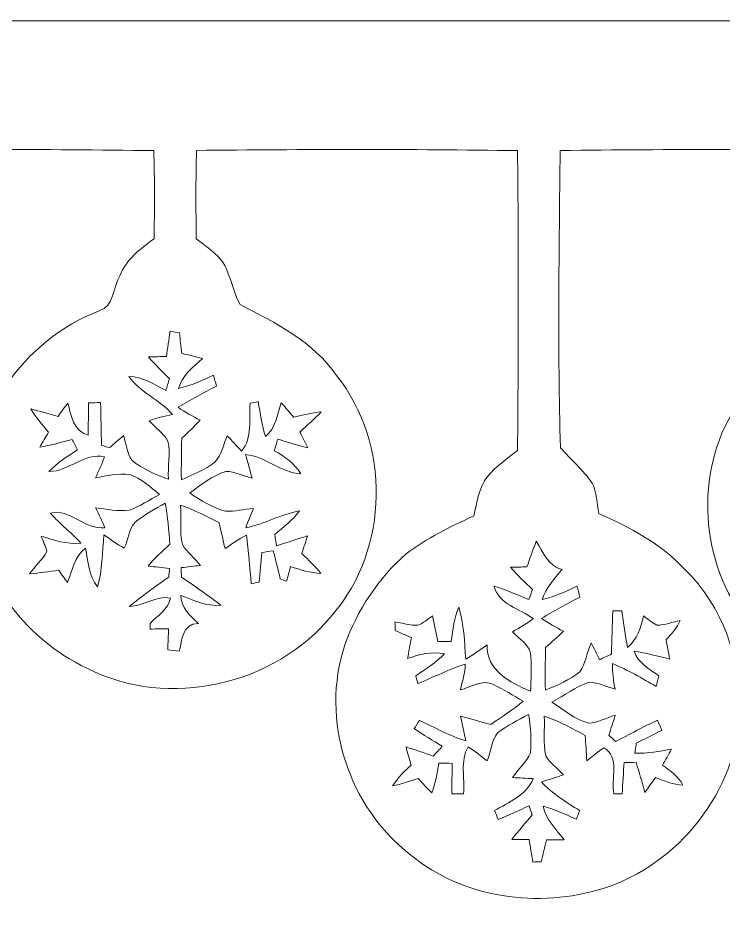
# Model space of a CAD drawing. Header units: centimetres. Extents: x -13.9 to 13.9, y -16.3 to 16.2.
# Drawn here: x -8.73 to -0.23, y -5.76 to 5.13 of the extents above; entities that cross this region are included whole.
import ezdxf

# ---------------------------------------------------------------- set-up
doc = ezdxf.new("R2010")
doc.units = ezdxf.units.CM
doc.header["$MEASUREMENT"] = 0
doc.layers.add('Layer 1', color=7, linetype='Continuous')

msp = doc.modelspace()

# ---------------------------------------------------------------- linework, layer by layer
at = {"layer": 'Layer 1', "color": 251, "lineweight": 9}
for points, knots in [([(-13.36414, 5.04607), (-12.80252, 5.12721), (-12.23314, 5.09158), (-11.66799, 5.09652), (-11.66799, 5.09652), (-3.43627, 5.0944), (4.79546, 5.09687), (13.02717, 5.09546), (13.02717, 5.09546), (13.15805, 5.09616), (13.2914, 5.08205), (13.41981, 5.05207), (13.41981, 5.05207), (13.41558, 4.57582), (13.41452, 4.09957), (13.40994, 3.62296), (13.40994, 3.62296), (13.38454, 3.59792), (13.35984, 3.57287), (13.33515, 3.54782), (13.33515, 3.54782), (12.71849, 3.54077), (12.10219, 3.54923), (11.48589, 3.53547), (11.48589, 3.53547), (11.47566, 3.10579), (11.45096, 2.67434), (11.48483, 2.24537), (11.48483, 2.24537), (11.61006, 2.07145), (11.8175, 1.9642), (11.91486, 1.76665), (11.91486, 1.76665), (11.95543, 1.66152), (11.96461, 1.54828), (11.98754, 1.43751), (11.98754, 1.43751), (12.62077, 1.21279), (13.18486, 0.74747), (13.45474, 0.12447), (13.45474, 0.12447), (13.76307, -0.58885), (13.69957, -1.46691), (13.23743, -2.10015), (13.23743, -2.10015), (12.6684, -2.97963), (11.47848, -3.38073), (10.48858, -3.04842), (10.48858, -3.04842), (9.55866, -2.78983), (8.83406, -1.90506), (8.79807, -0.93598), (8.79807, -0.93598), (8.70106, 0.11212), (9.46235, 1.11366), (10.44237, 1.43151), (10.44237, 1.43151), (10.48223, 1.61037), (10.5094, 1.80616), (10.63005, 1.95221), (10.63005, 1.95221), (10.72565, 2.0464), (10.83325, 2.12824), (10.93732, 2.21326), (10.93732, 2.21326), (10.94085, 2.60661), (10.95778, 2.99996), (10.95813, 3.39331), (10.95813, 3.39331), (10.96554, 3.49949), (10.86888, 3.62684), (10.73518, 3.54324), (10.73518, 3.54324), (9.48881, 3.53301), (8.24032, 3.57216), (6.99467, 3.52207), (6.99467, 3.52207), (6.99538, 2.29864), (6.98868, 1.07556), (6.9982, -0.14788), (6.9982, -0.14788), (7.10015, -0.22443), (7.2074, -0.29534), (7.3023, -0.38248), (7.3023, -0.38248), (7.43635, -0.53311), (7.45434, -0.74689), (7.54148, -0.92117), (7.54148, -0.92117), (7.65013, -1.00866), (7.78841, -1.04958), (7.90872, -1.11943), (7.90872, -1.11943), (8.83229, -1.56781), (9.36746, -2.69211), (9.11874, -3.69153), (9.11874, -3.69153), (8.966, -4.34911), (8.51479, -4.93472), (7.91013, -5.23846), (7.91013, -5.23846), (6.98374, -5.76023), (5.73032, -5.5722), (4.99266, -4.80842), (4.99266, -4.80842), (4.24724, -4.08241), (4.08637, -2.83181), (4.66634, -1.95974), (4.66634, -1.95974), (4.92634, -1.50078), (5.37048, -1.19245), (5.84568, -0.98749), (5.84568, -0.98749), (6.0263, -0.92293), (5.99843, -0.69327), (6.08945, -0.55322), (6.08945, -0.55322), (6.16, -0.37824), (6.33992, -0.29111), (6.4514, -0.14823), (6.4514, -0.14823), (6.51772, -0.01171), (6.47468, 0.15022), (6.48844, 0.29415), (6.48844, 0.29415), (6.46974, 1.37365), (6.52689, 2.45315), (6.49055, 3.5323), (6.49055, 3.5323), (5.08015, 3.55629), (3.66904, 3.53971), (2.25828, 3.54182), (2.25828, 3.54182), (2.26216, 3.13401), (2.26745, 2.72585), (2.24452, 2.31804), (2.24452, 2.31804), (2.37646, 2.20691), (2.53203, 2.11272), (2.62623, 1.96279), (2.62623, 1.96279), (2.70913, 1.83509), (2.71301, 1.67775), (2.74264, 1.53205), (2.74264, 1.53205), (3.26758, 1.30486), (3.76429, 0.97678), (4.08002, 0.48818), (4.08002, 0.48818), (4.57497, -0.29851), (4.54675, -1.4013), (3.95726, -2.1319), (3.95726, -2.1319), (3.38999, -2.95599), (2.2671, -3.26749), (1.32412, -3.01173), (1.32412, -3.01173), (0.83094, -2.86074), (0.37092, -2.5697), (0.06188, -2.15271), (0.06188, -2.15271), (-0.52302, -1.43552), (-0.59146, -0.34438), (-0.09404, 0.43703), (-0.09404, 0.43703), (0.06929, 0.72172), (0.3053, 0.95596), (0.56353, 1.15493), (0.56353, 1.15493), (0.76003, 1.31297), (1.00662, 1.38741), (1.22111, 1.51512), (1.22111, 1.51512), (1.27932, 1.85061), (1.47229, 2.14094), (1.76368, 2.32157), (1.76368, 2.32157), (1.74957, 2.72444), (1.73017, 3.12872), (1.7598, 3.53124), (1.7598, 3.53124), (0.43936, 3.55347), (-0.8818, 3.54853), (-2.20224, 3.53406), (-2.20224, 3.53406), (-2.21318, 2.34238), (-2.23364, 1.14823), (-2.19872, -0.04275), (-2.19872, -0.04275), (-2.07277, -0.18492), (-1.92567, -0.3098), (-1.81736, -0.4682), (-1.81736, -0.4682), (-1.75916, -0.57968), (-1.76198, -0.71091), (-1.73764, -0.83262), (-1.73764, -0.83262), (-1.36052, -1.00231), (-0.98551, -1.19669), (-0.70188, -1.50643), (-0.70188, -1.50643), (-0.24221, -1.9481), (-0.02666, -2.59651), (-0.03301, -3.22481), (-0.03301, -3.22481), (-0.08522, -4.18049), (-0.77244, -5.05678), (-1.68437, -5.34607), (-1.68437, -5.34607), (-2.45836, -5.58737), (-3.36466, -5.46707), (-3.99895, -4.94319), (-3.99895, -4.94319), (-4.74931, -4.37029), (-5.09503, -3.31582), (-4.792, -2.41448), (-4.792, -2.41448), (-4.64594, -1.99538), (-4.38912, -1.6112), (-4.05363, -1.31981), (-4.05363, -1.31981), (-3.80669, -1.12931), (-3.52517, -0.99243), (-3.2426, -0.86366), (-3.2426, -0.86366), (-3.20132, -0.70139), (-3.17874, -0.52606), (-3.07784, -0.38671), (-3.07784, -0.38671), (-2.97237, -0.26606), (-2.83971, -0.17434), (-2.71518, -0.07485), (-2.71518, -0.07485), (-2.70284, 1.12741), (-2.70108, 2.33003), (-2.71555, 3.5323), (-2.71555, 3.5323), (-4.00283, 3.55241), (-5.29081, 3.54782), (-6.57776, 3.53583), (-6.57776, 3.53583), (-6.58728, 3.18129), (-6.58763, 2.82639), (-6.58093, 2.4715), (-6.58093, 2.4715), (-6.43312, 2.35438), (-6.24861, 2.24713), (-6.19817, 2.04852), (-6.19817, 2.04852), (-6.14419, 1.92928), (-6.12126, 1.79346), (-6.05282, 1.68022), (-6.05282, 1.68022), (-5.62878, 1.45903), (-5.17088, 1.23431), (-4.8943, 0.82755), (-4.8943, 0.82755), (-4.23849, 0.01193), (-4.25613, -1.2616), (-4.94369, -2.05288), (-4.94369, -2.05288), (-5.62878, -2.90201), (-6.91678, -3.19729), (-7.89185, -2.6974), (-7.89185, -2.6974), (-8.67713, -2.3344), (-9.2497, -1.52794), (-9.2691, -0.65482), (-9.2691, -0.65482), (-9.31813, 0.32238), (-8.65526, 1.26076), (-7.75004, 1.60296), (-7.75004, 1.60296), (-7.568, 1.66293), (-7.5867, 1.88553), (-7.50203, 2.02735), (-7.50203, 2.02735), (-7.42019, 2.22173), (-7.2558, 2.35402), (-7.08928, 2.47185), (-7.08928, 2.47185), (-7.08258, 2.82569), (-7.08293, 3.17917), (-7.09175, 3.5323), (-7.09175, 3.5323), (-8.41326, 3.55206), (-9.73547, 3.54923), (-11.05698, 3.53406), (-11.05698, 3.53406), (-11.0665, 2.40165), (-11.0912, 1.26606), (-11.05168, 0.13434), (-11.05168, 0.13434), (-10.92539, -0.03781), (-10.72925, -0.15599), (-10.63082, -0.35108), (-10.63082, -0.35108), (-10.58743, -0.46397), (-10.57367, -0.58426), (-10.54756, -0.70209), (-10.54756, -0.70209), (-9.9736, -0.91341), (-9.44443, -1.30005), (-9.16609, -1.85603), (-9.16609, -1.85603), (-8.70042, -2.65366), (-8.8306, -3.72081), (-9.41868, -4.42107), (-9.41868, -4.42107), (-10.0064, -5.14603), (-11.03616, -5.47836), (-11.93645, -5.22717), (-11.93645, -5.22717), (-12.7683, -5.00669), (-13.49326, -4.33112), (-13.67741, -3.47704), (-13.67741, -3.47704), (-13.88625, -2.69529), (-13.60333, -1.82781), (-13.01983, -1.27818), (-13.01983, -1.27818), (-12.7937, -1.03829), (-12.49313, -0.89471), (-12.20068, -0.75324), (-12.20068, -0.75324), (-12.0638, -0.69892), (-12.06169, -0.53276), (-12.00383, -0.41634), (-12.00383, -0.41634), (-11.93469, -0.19127), (-11.73925, -0.05051), (-11.56427, 0.08989), (-11.56427, 0.08989), (-11.56427, 1.23748), (-11.55298, 2.38507), (-11.57062, 3.5323), (-11.57062, 3.5323), (-12.16681, 3.55311), (-12.76442, 3.52595), (-13.36026, 3.56476), (-13.36026, 3.56476), (-13.36203, 4.05864), (-13.36167, 4.55253), (-13.36414, 5.04607), (-13.36414, 5.04607), (-13.36414, 5.04607), (-13.36414, 5.04607), (-13.36414, 5.04607)], [0, 0, 0, 0, 0.01136364, 0.01136364, 0.01136364, 0.01136364, 0.02272727, 0.02272727, 0.02272727, 0.02272727, 0.03409091, 0.03409091, 0.03409091, 0.03409091, 0.04545455, 0.04545455, 0.04545455, 0.04545455, 0.05681818, 0.05681818, 0.05681818, 0.05681818, 0.06818182, 0.06818182, 0.06818182, 0.06818182, 0.07954545, 0.07954545, 0.07954545, 0.07954545, 0.09090909, 0.09090909, 0.09090909, 0.09090909, 0.10227273, 0.10227273, 0.10227273, 0.10227273, 0.11363636, 0.11363636, 0.11363636, 0.11363636, 0.125, 0.125, 0.125, 0.125, 0.13636364, 0.13636364, 0.13636364, 0.13636364, 0.14772727, 0.14772727, 0.14772727, 0.14772727, 0.15909091, 0.15909091, 0.15909091, 0.15909091, 0.17045455, 0.17045455, 0.17045455, 0.17045455, 0.18181818, 0.18181818, 0.18181818, 0.18181818, 0.19318182, 0.19318182, 0.19318182, 0.19318182, 0.20454545, 0.20454545, 0.20454545, 0.20454545, 0.21590909, 0.21590909, 0.21590909, 0.21590909, 0.22727273, 0.22727273, 0.22727273, 0.22727273, 0.23863636, 0.23863636, 0.23863636, 0.23863636, 0.25, 0.25, 0.25, 0.25, 0.26136364, 0.26136364, 0.26136364, 0.26136364, 0.27272727, 0.27272727, 0.27272727, 0.27272727, 0.28409091, 0.28409091, 0.28409091, 0.28409091, 0.29545455, 0.29545455, 0.29545455, 0.29545455, 0.30681818, 0.30681818, 0.30681818, 0.30681818, 0.31818182, 0.31818182, 0.31818182, 0.31818182, 0.32954545, 0.32954545, 0.32954545, 0.32954545, 0.34090909, 0.34090909, 0.34090909, 0.34090909, 0.35227273, 0.35227273, 0.35227273, 0.35227273, 0.36363636, 0.36363636, 0.36363636, 0.36363636, 0.375, 0.375, 0.375, 0.375, 0.38636364, 0.38636364, 0.38636364, 0.38636364, 0.39772727, 0.39772727, 0.39772727, 0.39772727, 0.40909091, 0.40909091, 0.40909091, 0.40909091, 0.42045455, 0.42045455, 0.42045455, 0.42045455, 0.43181818, 0.43181818, 0.43181818, 0.43181818, 0.44318182, 0.44318182, 0.44318182, 0.44318182, 0.45454545, 0.45454545, 0.45454545, 0.45454545, 0.46590909, 0.46590909, 0.46590909, 0.46590909, 0.47727273, 0.47727273, 0.47727273, 0.47727273, 0.48863636, 0.48863636, 0.48863636, 0.48863636, 0.5, 0.5, 0.5, 0.5, 0.51136364, 0.51136364, 0.51136364, 0.51136364, 0.52272727, 0.52272727, 0.52272727, 0.52272727, 0.53409091, 0.53409091, 0.53409091, 0.53409091, 0.54545455, 0.54545455, 0.54545455, 0.54545455, 0.55681818, 0.55681818, 0.55681818, 0.55681818, 0.56818182, 0.56818182, 0.56818182, 0.56818182, 0.57954545, 0.57954545, 0.57954545, 0.57954545, 0.59090909, 0.59090909, 0.59090909, 0.59090909, 0.60227273, 0.60227273, 0.60227273, 0.60227273, 0.61363636, 0.61363636, 0.61363636, 0.61363636, 0.625, 0.625, 0.625, 0.625, 0.63636364, 0.63636364, 0.63636364, 0.63636364, 0.64772727, 0.64772727, 0.64772727, 0.64772727, 0.65909091, 0.65909091, 0.65909091, 0.65909091, 0.67045455, 0.67045455, 0.67045455, 0.67045455, 0.68181818, 0.68181818, 0.68181818, 0.68181818, 0.69318182, 0.69318182, 0.69318182, 0.69318182, 0.70454545, 0.70454545, 0.70454545, 0.70454545, 0.71590909, 0.71590909, 0.71590909, 0.71590909, 0.72727273, 0.72727273, 0.72727273, 0.72727273, 0.73863636, 0.73863636, 0.73863636, 0.73863636, 0.75, 0.75, 0.75, 0.75, 0.76136364, 0.76136364, 0.76136364, 0.76136364, 0.77272727, 0.77272727, 0.77272727, 0.77272727, 0.78409091, 0.78409091, 0.78409091, 0.78409091, 0.79545455, 0.79545455, 0.79545455, 0.79545455, 0.80681818, 0.80681818, 0.80681818, 0.80681818, 0.81818182, 0.81818182, 0.81818182, 0.81818182, 0.82954545, 0.82954545, 0.82954545, 0.82954545, 0.84090909, 0.84090909, 0.84090909, 0.84090909, 0.85227273, 0.85227273, 0.85227273, 0.85227273, 0.86363636, 0.86363636, 0.86363636, 0.86363636, 0.875, 0.875, 0.875, 0.875, 0.88636364, 0.88636364, 0.88636364, 0.88636364, 0.89772727, 0.89772727, 0.89772727, 0.89772727, 0.90909091, 0.90909091, 0.90909091, 0.90909091, 0.92045455, 0.92045455, 0.92045455, 0.92045455, 0.93181818, 0.93181818, 0.93181818, 0.93181818, 0.94318182, 0.94318182, 0.94318182, 0.94318182, 0.95454545, 0.95454545, 0.95454545, 0.95454545, 0.96590909, 0.96590909, 0.96590909, 0.96590909, 0.97727273, 0.97727273, 0.97727273, 0.97727273, 1, 1, 1, 1]), ([(-6.89702, 1.35919), (-6.91184, 1.25759), (-6.9263, 1.15564), (-6.94112, 1.05333), (-6.94112, 1.05333), (-7.01344, 1.05368), (-7.08576, 1.05333), (-7.15772, 1.05051), (-7.15772, 1.05051), (-7.07729, 0.95843), (-6.99015, 0.87271), (-6.90408, 0.78557), (-6.90408, 0.78557), (-6.91889, 0.73901), (-6.93371, 0.69279), (-6.94817, 0.64587), (-6.94817, 0.64587), (-7.08681, 0.72278), (-7.22757, 0.81133), (-7.39161, 0.81344), (-7.39161, 0.81344), (-7.25544, 0.61906), (-7.01767, 0.53792), (-6.86915, 0.35589), (-6.86915, 0.35589), (-6.96228, 0.33331), (-7.05859, 0.3192), (-7.14785, 0.28251), (-7.14785, 0.28251), (-7.07588, 0.19855), (-6.97745, 0.13611), (-6.92348, 0.03733), (-6.92348, 0.03733), (-6.88855, -0.11154), (-6.9263, -0.26923), (-6.91713, -0.42128), (-6.91713, -0.42128), (-7.07341, -0.36801), (-7.22793, -0.29781), (-7.35634, -0.19339), (-7.35634, -0.19339), (-7.41666, -0.10731), (-7.42336, 0.00558), (-7.45723, 0.1033), (-7.45723, 0.1033), (-7.51368, 0.05673), (-7.56871, 0.00805), (-7.62339, -0.04134), (-7.62339, -0.04134), (-7.6562, -0.03146), (-7.68865, -0.02194), (-7.72146, -0.01276), (-7.72146, -0.01276), (-7.72746, 0.15833), (-7.72816, 0.33014), (-7.73275, 0.50018), (-7.73275, 0.50018), (-7.78143, 0.49982), (-7.83012, 0.49912), (-7.8788, 0.49806), (-7.8788, 0.49806), (-7.8788, 0.36683), (-7.88092, 0.23947), (-7.88303, 0.10683), (-7.88303, 0.10683), (-8.05801, 0.15939), (-8.09153, 0.34672), (-8.12539, 0.49559), (-8.12539, 0.49559), (-8.16737, 0.44373), (-8.20653, 0.38976), (-8.24393, 0.33437), (-8.24393, 0.33437), (-8.35399, 0.36436), (-8.463, 0.39716), (-8.57342, 0.42468), (-8.57342, 0.42468), (-8.51274, 0.32343), (-8.43407, 0.23489), (-8.35823, 0.14422), (-8.35823, 0.14422), (-8.39491, 0.0846), (-8.4309, 0.02498), (-8.46547, -0.03569), (-8.46547, -0.03569), (-8.33283, -0.01594), (-8.20477, 0.02463), (-8.07495, 0.05779), (-8.07495, 0.05779), (-8.05343, 0.01652), (-8.03191, -0.02511), (-8.01039, -0.06674), (-8.01039, -0.06674), (-8.13068, -0.14647), (-8.25521, -0.22267), (-8.35399, -0.32921), (-8.35399, -0.32921), (-8.11763, -0.32709), (-7.9236, -0.09708), (-7.68618, -0.15105), (-7.68618, -0.15105), (-7.71511, -0.23784), (-7.75603, -0.32003), (-7.79237, -0.40435), (-7.79237, -0.40435), (-7.65655, -0.38036), (-7.52073, -0.35178), (-7.38174, -0.36272), (-7.38174, -0.36272), (-7.24486, -0.41105), (-7.13656, -0.51653), (-7.02261, -0.60367), (-7.02261, -0.60367), (-7.14396, -0.66928), (-7.25968, -0.74972), (-7.39056, -0.79523), (-7.39056, -0.79523), (-7.52532, -0.80969), (-7.65973, -0.78253), (-7.79272, -0.76559), (-7.79272, -0.76559), (-7.75462, -0.84497), (-7.71546, -0.92434), (-7.68125, -1.00583), (-7.68125, -1.00583), (-7.9236, -1.03617), (-8.10246, -0.76594), (-8.3353, -0.82839), (-8.3353, -0.82839), (-8.22699, -0.96209), (-8.082, -1.06051), (-7.97052, -1.19175), (-7.97052, -1.19175), (-8.13598, -1.20798), (-8.29402, -1.15435), (-8.44889, -1.10567), (-8.44889, -1.10567), (-8.42455, -1.16705), (-8.39456, -1.22738), (-8.37904, -1.29229), (-8.37904, -1.29229), (-8.43337, -1.39248), (-8.52262, -1.46833), (-8.58929, -1.5604), (-8.58929, -1.5604), (-8.47147, -1.54841), (-8.35399, -1.53112), (-8.23616, -1.51771), (-8.23616, -1.51771), (-8.20195, -1.5664), (-8.16737, -1.61508), (-8.13174, -1.66376), (-8.13174, -1.66376), (-8.07142, -1.51948), (-8.04813, -1.34944), (-7.91514, -1.25031), (-7.91514, -1.25031), (-7.88092, -1.40906), (-7.87774, -1.58333), (-7.7705, -1.71598), (-7.7705, -1.71598), (-7.71088, -1.51348), (-7.71158, -1.2997), (-7.69289, -1.09191), (-7.69289, -1.09191), (-7.61104, -1.14342), (-7.53484, -1.20551), (-7.44806, -1.24925), (-7.44806, -1.24925), (-7.3962, -1.15083), (-7.39303, -1.027), (-7.32106, -0.94128), (-7.32106, -0.94128), (-7.20958, -0.84885), (-7.07835, -0.78429), (-6.95558, -0.70809), (-6.95558, -0.70809), (-6.91995, -0.87143), (-6.91466, -1.03829), (-6.89808, -1.2048), (-6.89808, -1.2048), (-6.99086, -1.28664), (-7.08329, -1.37025), (-7.16125, -1.46691), (-7.16125, -1.46691), (-7.07553, -1.47679), (-6.98945, -1.4842), (-6.90337, -1.49408), (-6.90337, -1.49408), (-6.90549, -1.52054), (-6.90972, -1.5731), (-6.91184, -1.59921), (-6.91184, -1.59921), (-7.07447, -1.71139), (-7.23428, -1.82745), (-7.38738, -1.95269), (-7.38738, -1.95269), (-7.21805, -1.95057), (-7.06424, -1.81581), (-6.89314, -1.85215), (-6.89314, -1.85215), (-6.91678, -1.99079), (-7.05189, -2.0617), (-7.13797, -2.15871), (-7.13797, -2.15871), (-7.13761, -2.1753), (-7.13656, -2.20811), (-7.13585, -2.22468), (-7.13585, -2.22468), (-7.06247, -2.22292), (-6.9891, -2.22045), (-6.91572, -2.21974), (-6.91572, -2.21974), (-6.91783, -2.30406), (-6.92136, -2.38837), (-6.92489, -2.47304), (-6.92489, -2.47304), (-6.87868, -2.47868), (-6.83246, -2.48433), (-6.7859, -2.48998), (-6.7859, -2.48998), (-6.74638, -2.35133), (-6.76085, -2.16331), (-6.55483, -2.15695), (-6.55483, -2.15695), (-6.65854, -2.06734), (-6.76402, -1.96609), (-6.7672, -1.81899), (-6.7672, -1.81899), (-6.61268, -1.87896), (-6.45605, -1.95516), (-6.28495, -1.93752), (-6.28495, -1.93752), (-6.44053, -1.81969), (-6.59963, -1.70821), (-6.76085, -1.59921), (-6.76085, -1.59921), (-6.7612, -1.56075), (-6.7612, -1.52265), (-6.7612, -1.48455), (-6.7612, -1.48455), (-6.6843, -1.47785), (-6.60739, -1.46833), (-6.53084, -1.45774), (-6.53084, -1.45774), (-6.60104, -1.37272), (-6.691, -1.30287), (-6.7478, -1.20798), (-6.7478, -1.20798), (-6.78766, -1.05381), (-6.7552, -0.88942), (-6.76931, -0.73349), (-6.76931, -0.73349), (-6.61021, -0.78923), (-6.46028, -0.86684), (-6.30894, -0.94092), (-6.30894, -0.94092), (-6.28319, -1.04605), (-6.2599, -1.15083), (-6.2345, -1.25666), (-6.2345, -1.25666), (-6.15125, -1.19845), (-6.06764, -1.13989), (-5.97698, -1.09368), (-5.97698, -1.09368), (-5.95228, -1.28876), (-5.93852, -1.48526), (-5.91912, -1.6814), (-5.91912, -1.6814), (-5.89584, -1.67576), (-5.84892, -1.66447), (-5.82528, -1.65883), (-5.82528, -1.65883), (-5.81399, -1.541), (-5.80517, -1.42176), (-5.79388, -1.30499), (-5.79388, -1.30499), (-5.74838, -1.29688), (-5.70251, -1.28911), (-5.65701, -1.28171), (-5.65701, -1.28171), (-5.62384, -1.39389), (-5.59845, -1.50607), (-5.57058, -1.62037), (-5.57058, -1.62037), (-5.55153, -1.62778), (-5.51378, -1.64189), (-5.49508, -1.64895), (-5.49508, -1.64895), (-5.4785, -1.58968), (-5.46227, -1.53041), (-5.44605, -1.4715), (-5.44605, -1.4715), (-5.32786, -1.51242), (-5.20721, -1.54911), (-5.08127, -1.55511), (-5.08127, -1.55511), (-5.15183, -1.46903), (-5.23226, -1.39213), (-5.31234, -1.31593), (-5.31234, -1.31593), (-5.28765, -1.24502), (-5.26366, -1.17411), (-5.24108, -1.10285), (-5.24108, -1.10285), (-5.36631, -1.13954), (-5.48873, -1.18504), (-5.61397, -1.22173), (-5.61397, -1.22173), (-5.62208, -1.17623), (-5.62984, -1.13107), (-5.6376, -1.08627), (-5.6376, -1.08627), (-5.53212, -0.99843), (-5.42135, -0.91341), (-5.33774, -0.80299), (-5.33774, -0.80299), (-5.56281, -0.84109), (-5.76213, -0.9635), (-5.9865, -1.00654), (-5.9865, -1.00654), (-5.95863, -0.92716), (-5.92618, -0.84955), (-5.89337, -0.77194), (-5.89337, -0.77194), (-6.00555, -0.78182), (-6.11703, -0.81039), (-6.22992, -0.80722), (-6.22992, -0.80722), (-6.3862, -0.76312), (-6.52731, -0.67916), (-6.65854, -0.58568), (-6.65854, -0.58568), (-6.52272, -0.4876), (-6.3862, -0.37718), (-6.22463, -0.32674), (-6.22463, -0.32674), (-6.11526, -0.33132), (-6.01402, -0.38177), (-5.9096, -0.41034), (-5.9096, -0.41034), (-5.93394, -0.31474), (-5.96145, -0.21984), (-5.98756, -0.12495), (-5.98756, -0.12495), (-5.74626, -0.14682), (-5.56387, -0.34155), (-5.32187, -0.35743), (-5.32187, -0.35743), (-5.39807, -0.23325), (-5.5166, -0.14753), (-5.64184, -0.07873), (-5.64184, -0.07873), (-5.62843, -0.03181), (-5.61467, 0.01475), (-5.60091, 0.06097), (-5.60091, 0.06097), (-5.48097, 0.02463), (-5.36244, -0.01664), (-5.24002, -0.04381), (-5.24002, -0.04381), (-5.27036, 0.0204), (-5.30176, 0.08354), (-5.33457, 0.14634), (-5.33457, 0.14634), (-5.24849, 0.22748), (-5.15924, 0.30544), (-5.07704, 0.39081), (-5.07704, 0.39081), (-5.18993, 0.37459), (-5.29893, 0.35095), (-5.40865, 0.32379), (-5.40865, 0.32379), (-5.45804, 0.38305), (-5.50778, 0.44232), (-5.55964, 0.49912), (-5.55964, 0.49912), (-5.60303, 0.35518), (-5.62773, 0.19502), (-5.74767, 0.09131), (-5.74767, 0.09131), (-5.79635, 0.22642), (-5.80764, 0.37282), (-5.83728, 0.51182), (-5.83728, 0.51182), (-5.86938, 0.50582), (-5.90113, 0.49982), (-5.93288, 0.49347), (-5.93288, 0.49347), (-5.94875, 0.29944), (-5.90325, 0.08072), (-6.03554, -0.08297), (-6.03554, -0.08297), (-6.0941, -0.02194), (-6.1509, 0.0398), (-6.2084, 0.10083), (-6.2084, 0.10083), (-6.25849, -0.00394), (-6.27401, -0.13024), (-6.35621, -0.21596), (-6.35621, -0.21596), (-6.47863, -0.30769), (-6.62221, -0.36695), (-6.76085, -0.42939), (-6.76085, -0.42939), (-6.76226, -0.26218), (-6.75944, -0.09461), (-6.75697, 0.0719), (-6.75697, 0.0719), (-6.68183, 0.14316), (-6.60563, 0.21301), (-6.53507, 0.28851), (-6.53507, 0.28851), (-6.62573, 0.33896), (-6.71746, 0.38341), (-6.80106, 0.44373), (-6.80106, 0.44373), (-6.65078, 0.5351), (-6.49415, 0.61589), (-6.33928, 0.69949), (-6.33928, 0.69949), (-6.35057, 0.74394), (-6.36221, 0.78804), (-6.37385, 0.83214), (-6.37385, 0.83214), (-6.50932, 0.76617), (-6.64725, 0.70338), (-6.79542, 0.67198), (-6.79542, 0.67198), (-6.74709, 0.82473), (-6.62468, 0.9288), (-6.50826, 1.02969), (-6.50826, 1.02969), (-6.58834, 1.04874), (-6.67689, 1.07767), (-6.7545, 1.09002), (-6.7545, 1.09002), (-6.76473, 1.17363), (-6.77461, 1.25688), (-6.78413, 1.33943), (-6.78413, 1.33943), (-6.82188, 1.34614), (-6.85927, 1.35284), (-6.89702, 1.35919), (-6.89702, 1.35919), (-6.89702, 1.35919), (-6.89702, 1.35919), (-6.89702, 1.35919)], [0, 0, 0, 0, 0.00884956, 0.00884956, 0.00884956, 0.00884956, 0.01769912, 0.01769912, 0.01769912, 0.01769912, 0.02654867, 0.02654867, 0.02654867, 0.02654867, 0.03539823, 0.03539823, 0.03539823, 0.03539823, 0.04424779, 0.04424779, 0.04424779, 0.04424779, 0.05309735, 0.05309735, 0.05309735, 0.05309735, 0.0619469, 0.0619469, 0.0619469, 0.0619469, 0.07079646, 0.07079646, 0.07079646, 0.07079646, 0.07964602, 0.07964602, 0.07964602, 0.07964602, 0.08849558, 0.08849558, 0.08849558, 0.08849558, 0.09734513, 0.09734513, 0.09734513, 0.09734513, 0.10619469, 0.10619469, 0.10619469, 0.10619469, 0.11504425, 0.11504425, 0.11504425, 0.11504425, 0.12389381, 0.12389381, 0.12389381, 0.12389381, 0.13274336, 0.13274336, 0.13274336, 0.13274336, 0.14159292, 0.14159292, 0.14159292, 0.14159292, 0.15044248, 0.15044248, 0.15044248, 0.15044248, 0.15929204, 0.15929204, 0.15929204, 0.15929204, 0.16814159, 0.16814159, 0.16814159, 0.16814159, 0.17699115, 0.17699115, 0.17699115, 0.17699115, 0.18584071, 0.18584071, 0.18584071, 0.18584071, 0.19469027, 0.19469027, 0.19469027, 0.19469027, 0.20353982, 0.20353982, 0.20353982, 0.20353982, 0.21238938, 0.21238938, 0.21238938, 0.21238938, 0.22123894, 0.22123894, 0.22123894, 0.22123894, 0.2300885, 0.2300885, 0.2300885, 0.2300885, 0.23893805, 0.23893805, 0.23893805, 0.23893805, 0.24778761, 0.24778761, 0.24778761, 0.24778761, 0.25663717, 0.25663717, 0.25663717, 0.25663717, 0.26548673, 0.26548673, 0.26548673, 0.26548673, 0.27433628, 0.27433628, 0.27433628, 0.27433628, 0.28318584, 0.28318584, 0.28318584, 0.28318584, 0.2920354, 0.2920354, 0.2920354, 0.2920354, 0.30088496, 0.30088496, 0.30088496, 0.30088496, 0.30973451, 0.30973451, 0.30973451, 0.30973451, 0.31858407, 0.31858407, 0.31858407, 0.31858407, 0.32743363, 0.32743363, 0.32743363, 0.32743363, 0.33628319, 0.33628319, 0.33628319, 0.33628319, 0.34513274, 0.34513274, 0.34513274, 0.34513274, 0.3539823, 0.3539823, 0.3539823, 0.3539823, 0.36283186, 0.36283186, 0.36283186, 0.36283186, 0.37168142, 0.37168142, 0.37168142, 0.37168142, 0.38053097, 0.38053097, 0.38053097, 0.38053097, 0.38938053, 0.38938053, 0.38938053, 0.38938053, 0.39823009, 0.39823009, 0.39823009, 0.39823009, 0.40707965, 0.40707965, 0.40707965, 0.40707965, 0.4159292, 0.4159292, 0.4159292, 0.4159292, 0.42477876, 0.42477876, 0.42477876, 0.42477876, 0.43362832, 0.43362832, 0.43362832, 0.43362832, 0.44247788, 0.44247788, 0.44247788, 0.44247788, 0.45132743, 0.45132743, 0.45132743, 0.45132743, 0.46017699, 0.46017699, 0.46017699, 0.46017699, 0.46902655, 0.46902655, 0.46902655, 0.46902655, 0.47787611, 0.47787611, 0.47787611, 0.47787611, 0.48672566, 0.48672566, 0.48672566, 0.48672566, 0.49557522, 0.49557522, 0.49557522, 0.49557522, 0.50442478, 0.50442478, 0.50442478, 0.50442478, 0.51327434, 0.51327434, 0.51327434, 0.51327434, 0.52212389, 0.52212389, 0.52212389, 0.52212389, 0.53097345, 0.53097345, 0.53097345, 0.53097345, 0.53982301, 0.53982301, 0.53982301, 0.53982301, 0.54867257, 0.54867257, 0.54867257, 0.54867257, 0.55752212, 0.55752212, 0.55752212, 0.55752212, 0.56637168, 0.56637168, 0.56637168, 0.56637168, 0.57522124, 0.57522124, 0.57522124, 0.57522124, 0.5840708, 0.5840708, 0.5840708, 0.5840708, 0.59292035, 0.59292035, 0.59292035, 0.59292035, 0.60176991, 0.60176991, 0.60176991, 0.60176991, 0.61061947, 0.61061947, 0.61061947, 0.61061947, 0.61946903, 0.61946903, 0.61946903, 0.61946903, 0.62831858, 0.62831858, 0.62831858, 0.62831858, 0.63716814, 0.63716814, 0.63716814, 0.63716814, 0.6460177, 0.6460177, 0.6460177, 0.6460177, 0.65486726, 0.65486726, 0.65486726, 0.65486726, 0.66371681, 0.66371681, 0.66371681, 0.66371681, 0.67256637, 0.67256637, 0.67256637, 0.67256637, 0.68141593, 0.68141593, 0.68141593, 0.68141593, 0.69026549, 0.69026549, 0.69026549, 0.69026549, 0.69911504, 0.69911504, 0.69911504, 0.69911504, 0.7079646, 0.7079646, 0.7079646, 0.7079646, 0.71681416, 0.71681416, 0.71681416, 0.71681416, 0.72566372, 0.72566372, 0.72566372, 0.72566372, 0.73451327, 0.73451327, 0.73451327, 0.73451327, 0.74336283, 0.74336283, 0.74336283, 0.74336283, 0.75221239, 0.75221239, 0.75221239, 0.75221239, 0.76106195, 0.76106195, 0.76106195, 0.76106195, 0.7699115, 0.7699115, 0.7699115, 0.7699115, 0.77876106, 0.77876106, 0.77876106, 0.77876106, 0.78761062, 0.78761062, 0.78761062, 0.78761062, 0.79646018, 0.79646018, 0.79646018, 0.79646018, 0.80530973, 0.80530973, 0.80530973, 0.80530973, 0.81415929, 0.81415929, 0.81415929, 0.81415929, 0.82300885, 0.82300885, 0.82300885, 0.82300885, 0.83185841, 0.83185841, 0.83185841, 0.83185841, 0.84070796, 0.84070796, 0.84070796, 0.84070796, 0.84955752, 0.84955752, 0.84955752, 0.84955752, 0.85840708, 0.85840708, 0.85840708, 0.85840708, 0.86725664, 0.86725664, 0.86725664, 0.86725664, 0.87610619, 0.87610619, 0.87610619, 0.87610619, 0.88495575, 0.88495575, 0.88495575, 0.88495575, 0.89380531, 0.89380531, 0.89380531, 0.89380531, 0.90265487, 0.90265487, 0.90265487, 0.90265487, 0.91150442, 0.91150442, 0.91150442, 0.91150442, 0.92035398, 0.92035398, 0.92035398, 0.92035398, 0.92920354, 0.92920354, 0.92920354, 0.92920354, 0.9380531, 0.9380531, 0.9380531, 0.9380531, 0.94690265, 0.94690265, 0.94690265, 0.94690265, 0.95575221, 0.95575221, 0.95575221, 0.95575221, 0.96460177, 0.96460177, 0.96460177, 0.96460177, 0.97345133, 0.97345133, 0.97345133, 0.97345133, 0.98230088, 0.98230088, 0.98230088, 0.98230088, 1, 1, 1, 1]), ([(-2.60124, -1.47679), (-2.66757, -1.47785), (-2.73389, -1.47891), (-2.79985, -1.48138), (-2.79985, -1.48138), (-2.71801, -1.57698), (-2.62488, -1.66165), (-2.53421, -1.74878), (-2.53421, -1.74878), (-2.54903, -1.78794), (-2.56384, -1.82781), (-2.5783, -1.86767), (-2.5783, -1.86767), (-2.71731, -1.81369), (-2.85278, -1.7509), (-2.9953, -1.70716), (-2.9953, -1.70716), (-2.94062, -1.92835), (-2.68908, -1.98056), (-2.52539, -2.09839), (-2.52539, -2.09839), (-2.60159, -2.16118), (-2.68944, -2.20811), (-2.77446, -2.25643), (-2.77446, -2.25643), (-2.69261, -2.34886), (-2.5522, -2.42188), (-2.55326, -2.56123), (-2.55326, -2.56123), (-2.54727, -2.69776), (-2.54903, -2.83534), (-2.56031, -2.97186), (-2.56031, -2.97186), (-2.80374, -2.86532), (-3.09125, -2.72704), (-3.08137, -2.41518), (-3.08137, -2.41518), (-3.16463, -2.47587), (-3.24965, -2.53478), (-3.33855, -2.58664), (-3.33855, -2.58664), (-3.35372, -2.37637), (-3.35866, -2.16259), (-3.42145, -1.95974), (-3.42145, -1.95974), (-3.48037, -2.08992), (-3.49201, -2.23315), (-3.51212, -2.37285), (-3.51212, -2.37285), (-3.5668, -2.37285), (-3.62113, -2.3732), (-3.67545, -2.37392), (-3.67545, -2.37392), (-3.69662, -2.27125), (-3.71708, -2.16825), (-3.73825, -2.06699), (-3.73825, -2.06699), (-3.79646, -2.10544), (-3.85008, -2.15307), (-3.91534, -2.17953), (-3.91534, -2.17953), (-4.00848, -2.18129), (-4.09914, -2.15271), (-4.19016, -2.1379), (-4.19016, -2.1379), (-4.18945, -2.164), (-4.18804, -2.21586), (-4.18733, -2.24161), (-4.18733, -2.24161), (-4.12242, -2.27089), (-4.05751, -2.29947), (-3.9919, -2.32769), (-3.9919, -2.32769), (-4.00918, -2.41165), (-4.02506, -2.49561), (-4.0374, -2.58063), (-4.0374, -2.58063), (-3.89523, -2.52631), (-3.74389, -2.49279), (-3.59185, -2.52244), (-3.59185, -2.52244), (-3.69556, -2.62579), (-3.81868, -2.70622), (-3.93968, -2.78771), (-3.93968, -2.78771), (-3.93333, -2.81135), (-3.92099, -2.85792), (-3.91464, -2.8812), (-3.91464, -2.8812), (-3.72449, -2.80359), (-3.54069, -2.70869), (-3.34455, -2.64519), (-3.34455, -2.64519), (-3.34596, -2.75244), (-3.37559, -2.85545), (-3.40628, -2.95705), (-3.40628, -2.95705), (-3.27611, -2.92812), (-3.13853, -2.82088), (-3.00517, -2.89249), (-3.00517, -2.89249), (-2.88135, -2.95105), (-2.76528, -3.02372), (-2.6464, -3.09216), (-2.6464, -3.09216), (-2.76917, -3.19517), (-2.90463, -3.28196), (-3.03693, -3.37191), (-3.03693, -3.37191), (-3.15934, -3.34087), (-3.27928, -3.30383), (-3.40099, -3.27173), (-3.40099, -3.27173), (-3.38018, -3.37156), (-3.35725, -3.47104), (-3.3382, -3.57123), (-3.3382, -3.57123), (-3.53223, -3.50738), (-3.71073, -3.40931), (-3.89488, -3.32394), (-3.89488, -3.32394), (-3.91111, -3.34828), (-3.94321, -3.39731), (-3.95909, -3.42166), (-3.95909, -3.42166), (-3.84831, -3.49609), (-3.73437, -3.56453), (-3.62042, -3.63438), (-3.62042, -3.63438), (-3.65676, -3.67424), (-3.69309, -3.71376), (-3.72978, -3.75362), (-3.72978, -3.75362), (-3.83808, -3.71517), (-3.94674, -3.67671), (-4.05681, -3.64355), (-4.05681, -3.64355), (-4.03811, -3.71587), (-4.01765, -3.78854), (-3.99542, -3.86051), (-3.99542, -3.86051), (-4.07938, -3.9353), (-4.15664, -4.01786), (-4.21838, -4.11204), (-4.21838, -4.11204), (-4.11431, -4.08841), (-4.012, -4.05736), (-3.91111, -4.02173), (-3.91111, -4.02173), (-3.85713, -4.08029), (-3.80457, -4.13991), (-3.74601, -4.19424), (-3.74601, -4.19424), (-3.69803, -4.0817), (-3.6871, -3.95647), (-3.66099, -3.83934), (-3.66099, -3.83934), (-3.60772, -3.83864), (-3.5541, -3.83899), (-3.50048, -3.8404), (-3.50048, -3.8404), (-3.50295, -3.96282), (-3.50612, -4.08348), (-3.50541, -4.20694), (-3.50541, -4.20694), (-3.45814, -4.20694), (-3.41087, -4.20729), (-3.36325, -4.20764), (-3.36325, -4.20764), (-3.34702, -4.02067), (-3.40946, -3.81324), (-3.30962, -3.64179), (-3.30962, -3.64179), (-3.22743, -3.68977), (-3.15616, -3.75291), (-3.08102, -3.81077), (-3.08102, -3.81077), (-3.03516, -3.70035), (-3.02951, -3.56912), (-2.95508, -3.47422), (-2.95508, -3.47422), (-2.84113, -3.38461), (-2.70849, -3.32111), (-2.58148, -3.25197), (-2.58148, -3.25197), (-2.55502, -3.40437), (-2.54655, -3.56065), (-2.55714, -3.71481), (-2.55714, -3.71481), (-2.61041, -3.82559), (-2.70495, -3.91096), (-2.77516, -4.0115), (-2.77516, -4.0115), (-2.69261, -4.01538), (-2.61041, -4.01926), (-2.52786, -4.02455), (-2.52786, -4.02455), (-2.60936, -4.22706), (-2.8182, -4.30995), (-2.99318, -4.40837), (-2.99318, -4.40837), (-2.97765, -4.44401), (-2.96213, -4.47964), (-2.94626, -4.51528), (-2.94626, -4.51528), (-2.81997, -4.4673), (-2.69861, -4.40873), (-2.57619, -4.35159), (-2.57619, -4.35159), (-2.56349, -4.38721), (-2.5508, -4.42284), (-2.53738, -4.45918), (-2.53738, -4.45918), (-2.62029, -4.55725), (-2.7039, -4.65532), (-2.78469, -4.75552), (-2.78469, -4.75552), (-2.71484, -4.75728), (-2.64464, -4.75728), (-2.57479, -4.75692), (-2.57479, -4.75692), (-2.56103, -4.84511), (-2.54479, -4.93754), (-2.52962, -5.0275), (-2.52962, -5.0275), (-2.50457, -5.02715), (-2.45413, -5.02644), (-2.42873, -5.02609), (-2.42873, -5.02609), (-2.40827, -4.93789), (-2.38922, -4.84723), (-2.36734, -4.7608), (-2.36734, -4.7608), (-2.29644, -4.76009), (-2.22517, -4.7608), (-2.15356, -4.76115), (-2.15356, -4.76115), (-2.24881, -4.63345), (-2.37546, -4.52126), (-2.40439, -4.35687), (-2.40439, -4.35687), (-2.26715, -4.39497), (-2.13804, -4.45635), (-2.0068, -4.51103), (-2.0068, -4.51103), (-1.99305, -4.47611), (-1.97929, -4.44119), (-1.96553, -4.40661), (-1.96553, -4.40661), (-2.13204, -4.31101), (-2.29397, -4.20306), (-2.42767, -4.06443), (-2.42767, -4.06443), (-2.36135, -4.04254), (-2.22835, -3.99916), (-2.16167, -3.97728), (-2.16167, -3.97728), (-2.23294, -3.90179), (-2.32148, -3.83934), (-2.3751, -3.74903), (-2.3751, -3.74903), (-2.41109, -3.59381), (-2.38251, -3.42942), (-2.39486, -3.27314), (-2.39486, -3.27314), (-2.22024, -3.32993), (-2.05866, -3.41742), (-1.89885, -3.50668), (-1.89885, -3.50668), (-1.89356, -3.60792), (-1.88792, -3.70917), (-1.88157, -3.81112), (-1.88157, -3.81112), (-1.81278, -3.75856), (-1.74822, -3.7), (-1.67484, -3.65378), (-1.67484, -3.65378), (-1.47975, -3.76526), (-1.59335, -4.02984), (-1.55595, -4.20623), (-1.55595, -4.20623), (-1.52244, -4.20588), (-1.48857, -4.20553), (-1.45471, -4.20553), (-1.45471, -4.20553), (-1.44906, -4.11169), (-1.43848, -3.92401), (-1.43284, -3.82982), (-1.43284, -3.82982), (-1.38486, -3.82911), (-1.33617, -3.82841), (-1.28784, -3.82806), (-1.28784, -3.82806), (-1.24974, -3.94835), (-1.21658, -4.06936), (-1.18095, -4.19107), (-1.18095, -4.19107), (-1.13862, -4.13109), (-1.09734, -4.07041), (-1.05572, -4.01009), (-1.05572, -4.01009), (-0.94988, -4.05348), (-0.84158, -4.09547), (-0.72587, -4.10322), (-0.72587, -4.10322), (-0.77667, -3.99564), (-0.87756, -3.9286), (-0.97105, -3.86192), (-0.97105, -3.86192), (-0.93365, -3.79842), (-0.89697, -3.73492), (-0.86098, -3.67072), (-0.86098, -3.67072), (-1.00703, -3.69365), (-1.15273, -3.72222), (-1.30125, -3.71869), (-1.30125, -3.71869), (-1.29702, -3.688), (-1.28925, -3.62697), (-1.28502, -3.59663), (-1.28502, -3.59663), (-1.18201, -3.5476), (-1.08112, -3.49433), (-0.97846, -3.44353), (-0.97846, -3.44353), (-0.99574, -3.40261), (-1.01232, -3.36204), (-1.0289, -3.32147), (-1.0289, -3.32147), (-1.20106, -3.40014), (-1.36687, -3.49151), (-1.53514, -3.57794), (-1.53514, -3.57794), (-1.56195, -3.55183), (-1.58841, -3.52608), (-1.61487, -3.50068), (-1.61487, -3.50068), (-1.58982, -3.4206), (-1.56336, -3.34087), (-1.53868, -3.26079), (-1.53868, -3.26079), (-1.64416, -3.2936), (-1.74504, -3.34898), (-1.85652, -3.35604), (-1.85652, -3.35604), (-2.02585, -3.3197), (-2.15744, -3.19376), (-2.30067, -3.10451), (-2.30067, -3.10451), (-2.1525, -3.02443), (-2.01562, -2.91683), (-1.85405, -2.86462), (-1.85405, -2.86462), (-1.74399, -2.86744), (-1.64344, -2.92106), (-1.53797, -2.94858), (-1.53797, -2.94858), (-1.56125, -2.84733), (-1.57747, -2.74432), (-1.57112, -2.64061), (-1.57112, -2.64061), (-1.38733, -2.71434), (-1.21799, -2.81841), (-1.04478, -2.91436), (-1.04478, -2.91436), (-1.0349, -2.87203), (-1.02467, -2.8304), (-1.01479, -2.78842), (-1.01479, -2.78842), (-1.12662, -2.70199), (-1.26774, -2.6339), (-1.31148, -2.48963), (-1.31148, -2.48963), (-1.16755, -2.51184), (-1.02502, -2.54994), (-0.88391, -2.58593), (-0.88391, -2.58593), (-0.89732, -2.50761), (-0.91284, -2.43), (-0.9266, -2.35203), (-0.9266, -2.35203), (-0.85781, -2.28465), (-0.79854, -2.20775), (-0.75691, -2.12096), (-0.75691, -2.12096), (-0.84969, -2.14001), (-0.94071, -2.17741), (-1.03631, -2.17776), (-1.03631, -2.17776), (-1.09593, -2.14813), (-1.14638, -2.10438), (-1.2, -2.06699), (-1.2, -2.06699), (-1.23034, -2.20986), (-1.27585, -2.35133), (-1.39156, -2.44799), (-1.39156, -2.44799), (-1.41625, -2.30088), (-1.43848, -2.15342), (-1.46, -2.00702), (-1.46, -2.00702), (-1.49634, -2.00666), (-1.53232, -2.00666), (-1.5683, -2.00702), (-1.5683, -2.00702), (-1.57642, -2.17953), (-1.57889, -2.35098), (-1.58347, -2.52419), (-1.58347, -2.52419), (-1.6318, -2.54747), (-1.68013, -2.57076), (-1.72882, -2.59369), (-1.72882, -2.59369), (-1.76057, -2.52489), (-1.79373, -2.45681), (-1.82865, -2.38979), (-1.82865, -2.38979), (-1.8798, -2.50408), (-1.89462, -2.63602), (-1.96482, -2.74044), (-1.96482, -2.74044), (-2.08759, -2.83675), (-2.23399, -2.90096), (-2.37828, -2.95916), (-2.37828, -2.95916), (-2.38463, -2.78807), (-2.3804, -2.61591), (-2.37828, -2.44517), (-2.37828, -2.44517), (-2.30455, -2.38308), (-2.23188, -2.31923), (-2.16344, -2.25114), (-2.16344, -2.25114), (-2.2534, -2.20034), (-2.34335, -2.15589), (-2.42626, -2.09698), (-2.42626, -2.09698), (-2.27703, -2.00314), (-2.12075, -1.92164), (-1.96447, -1.8398), (-1.96447, -1.8398), (-1.97647, -1.7957), (-1.98811, -1.75196), (-1.99975, -1.70821), (-1.99975, -1.70821), (-2.13451, -1.77348), (-2.27174, -1.83557), (-2.41885, -1.86838), (-2.41885, -1.86838), (-2.3677, -1.73009), (-2.27527, -1.61543), (-2.1772, -1.50819), (-2.1772, -1.50819), (-2.3497, -1.46409), (-2.40439, -1.30076), (-2.48905, -1.16846), (-2.48905, -1.16846), (-2.53033, -1.27006), (-2.56666, -1.37202), (-2.60124, -1.47679), (-2.60124, -1.47679), (-2.60124, -1.47679), (-2.60124, -1.47679), (-2.60124, -1.47679)], [0, 0, 0, 0, 0.00854701, 0.00854701, 0.00854701, 0.00854701, 0.01709402, 0.01709402, 0.01709402, 0.01709402, 0.02564103, 0.02564103, 0.02564103, 0.02564103, 0.03418803, 0.03418803, 0.03418803, 0.03418803, 0.04273504, 0.04273504, 0.04273504, 0.04273504, 0.05128205, 0.05128205, 0.05128205, 0.05128205, 0.05982906, 0.05982906, 0.05982906, 0.05982906, 0.06837607, 0.06837607, 0.06837607, 0.06837607, 0.07692308, 0.07692308, 0.07692308, 0.07692308, 0.08547009, 0.08547009, 0.08547009, 0.08547009, 0.09401709, 0.09401709, 0.09401709, 0.09401709, 0.1025641, 0.1025641, 0.1025641, 0.1025641, 0.11111111, 0.11111111, 0.11111111, 0.11111111, 0.11965812, 0.11965812, 0.11965812, 0.11965812, 0.12820513, 0.12820513, 0.12820513, 0.12820513, 0.13675214, 0.13675214, 0.13675214, 0.13675214, 0.14529915, 0.14529915, 0.14529915, 0.14529915, 0.15384615, 0.15384615, 0.15384615, 0.15384615, 0.16239316, 0.16239316, 0.16239316, 0.16239316, 0.17094017, 0.17094017, 0.17094017, 0.17094017, 0.17948718, 0.17948718, 0.17948718, 0.17948718, 0.18803419, 0.18803419, 0.18803419, 0.18803419, 0.1965812, 0.1965812, 0.1965812, 0.1965812, 0.20512821, 0.20512821, 0.20512821, 0.20512821, 0.21367521, 0.21367521, 0.21367521, 0.21367521, 0.22222222, 0.22222222, 0.22222222, 0.22222222, 0.23076923, 0.23076923, 0.23076923, 0.23076923, 0.23931624, 0.23931624, 0.23931624, 0.23931624, 0.24786325, 0.24786325, 0.24786325, 0.24786325, 0.25641026, 0.25641026, 0.25641026, 0.25641026, 0.26495726, 0.26495726, 0.26495726, 0.26495726, 0.27350427, 0.27350427, 0.27350427, 0.27350427, 0.28205128, 0.28205128, 0.28205128, 0.28205128, 0.29059829, 0.29059829, 0.29059829, 0.29059829, 0.2991453, 0.2991453, 0.2991453, 0.2991453, 0.30769231, 0.30769231, 0.30769231, 0.30769231, 0.31623932, 0.31623932, 0.31623932, 0.31623932, 0.32478632, 0.32478632, 0.32478632, 0.32478632, 0.33333333, 0.33333333, 0.33333333, 0.33333333, 0.34188034, 0.34188034, 0.34188034, 0.34188034, 0.35042735, 0.35042735, 0.35042735, 0.35042735, 0.35897436, 0.35897436, 0.35897436, 0.35897436, 0.36752137, 0.36752137, 0.36752137, 0.36752137, 0.37606838, 0.37606838, 0.37606838, 0.37606838, 0.38461538, 0.38461538, 0.38461538, 0.38461538, 0.39316239, 0.39316239, 0.39316239, 0.39316239, 0.4017094, 0.4017094, 0.4017094, 0.4017094, 0.41025641, 0.41025641, 0.41025641, 0.41025641, 0.41880342, 0.41880342, 0.41880342, 0.41880342, 0.42735043, 0.42735043, 0.42735043, 0.42735043, 0.43589744, 0.43589744, 0.43589744, 0.43589744, 0.44444444, 0.44444444, 0.44444444, 0.44444444, 0.45299145, 0.45299145, 0.45299145, 0.45299145, 0.46153846, 0.46153846, 0.46153846, 0.46153846, 0.47008547, 0.47008547, 0.47008547, 0.47008547, 0.47863248, 0.47863248, 0.47863248, 0.47863248, 0.48717949, 0.48717949, 0.48717949, 0.48717949, 0.4957265, 0.4957265, 0.4957265, 0.4957265, 0.5042735, 0.5042735, 0.5042735, 0.5042735, 0.51282051, 0.51282051, 0.51282051, 0.51282051, 0.52136752, 0.52136752, 0.52136752, 0.52136752, 0.52991453, 0.52991453, 0.52991453, 0.52991453, 0.53846154, 0.53846154, 0.53846154, 0.53846154, 0.54700855, 0.54700855, 0.54700855, 0.54700855, 0.55555556, 0.55555556, 0.55555556, 0.55555556, 0.56410256, 0.56410256, 0.56410256, 0.56410256, 0.57264957, 0.57264957, 0.57264957, 0.57264957, 0.58119658, 0.58119658, 0.58119658, 0.58119658, 0.58974359, 0.58974359, 0.58974359, 0.58974359, 0.5982906, 0.5982906, 0.5982906, 0.5982906, 0.60683761, 0.60683761, 0.60683761, 0.60683761, 0.61538462, 0.61538462, 0.61538462, 0.61538462, 0.62393162, 0.62393162, 0.62393162, 0.62393162, 0.63247863, 0.63247863, 0.63247863, 0.63247863, 0.64102564, 0.64102564, 0.64102564, 0.64102564, 0.64957265, 0.64957265, 0.64957265, 0.64957265, 0.65811966, 0.65811966, 0.65811966, 0.65811966, 0.66666667, 0.66666667, 0.66666667, 0.66666667, 0.67521368, 0.67521368, 0.67521368, 0.67521368, 0.68376068, 0.68376068, 0.68376068, 0.68376068, 0.69230769, 0.69230769, 0.69230769, 0.69230769, 0.7008547, 0.7008547, 0.7008547, 0.7008547, 0.70940171, 0.70940171, 0.70940171, 0.70940171, 0.71794872, 0.71794872, 0.71794872, 0.71794872, 0.72649573, 0.72649573, 0.72649573, 0.72649573, 0.73504274, 0.73504274, 0.73504274, 0.73504274, 0.74358974, 0.74358974, 0.74358974, 0.74358974, 0.75213675, 0.75213675, 0.75213675, 0.75213675, 0.76068376, 0.76068376, 0.76068376, 0.76068376, 0.76923077, 0.76923077, 0.76923077, 0.76923077, 0.77777778, 0.77777778, 0.77777778, 0.77777778, 0.78632479, 0.78632479, 0.78632479, 0.78632479, 0.79487179, 0.79487179, 0.79487179, 0.79487179, 0.8034188, 0.8034188, 0.8034188, 0.8034188, 0.81196581, 0.81196581, 0.81196581, 0.81196581, 0.82051282, 0.82051282, 0.82051282, 0.82051282, 0.82905983, 0.82905983, 0.82905983, 0.82905983, 0.83760684, 0.83760684, 0.83760684, 0.83760684, 0.84615385, 0.84615385, 0.84615385, 0.84615385, 0.85470085, 0.85470085, 0.85470085, 0.85470085, 0.86324786, 0.86324786, 0.86324786, 0.86324786, 0.87179487, 0.87179487, 0.87179487, 0.87179487, 0.88034188, 0.88034188, 0.88034188, 0.88034188, 0.88888889, 0.88888889, 0.88888889, 0.88888889, 0.8974359, 0.8974359, 0.8974359, 0.8974359, 0.90598291, 0.90598291, 0.90598291, 0.90598291, 0.91452991, 0.91452991, 0.91452991, 0.91452991, 0.92307692, 0.92307692, 0.92307692, 0.92307692, 0.93162393, 0.93162393, 0.93162393, 0.93162393, 0.94017094, 0.94017094, 0.94017094, 0.94017094, 0.94871795, 0.94871795, 0.94871795, 0.94871795, 0.95726496, 0.95726496, 0.95726496, 0.95726496, 0.96581197, 0.96581197, 0.96581197, 0.96581197, 0.97435897, 0.97435897, 0.97435897, 0.97435897, 0.98290598, 0.98290598, 0.98290598, 0.98290598, 1, 1, 1, 1])]:
    msp.add_open_spline(points, degree=3, knots=knots, dxfattribs=at)

doc.saveas('drawing.dxf')
